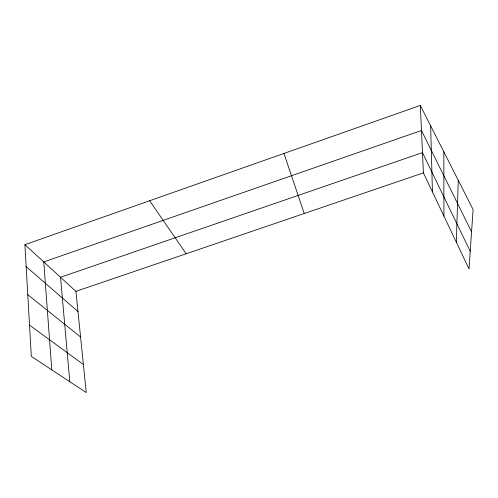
<?xml version="1.0" encoding="UTF-8"?>
<svg xmlns="http://www.w3.org/2000/svg" width="498" height="498" viewBox="0 0 498 498"><rect width="100%" height="100%" fill="white"/><g stroke="black" fill="none" stroke-linecap="round" stroke-linejoin="round"><path stroke-width="0.75" d="M456.33 242.215L458.26 180.276M24.9 244.674L75.926 291.361L86.254 392.567L31.312 356.381L24.9 244.674L420.312 105.433L473.1 209.546L469.016 268.939L423.406 172.868L420.312 105.433M75.926 291.361L423.406 172.868M29.519 325.138L83.396 364.53M27.77 294.685L80.583 337.003M26.164 266.673L77.981 311.505M149.643 200.744L186.177 253.768M471.569 231.825L421.464 130.495L43.762 261.936L51.792 369.865M470.23 251.291L422.478 152.625L60.519 277.262L69.813 381.736M283.953 153.452L304.228 213.511M430.646 125.813L432.438 191.904M443.849 151.853L443.911 216.057"/></g></svg>
